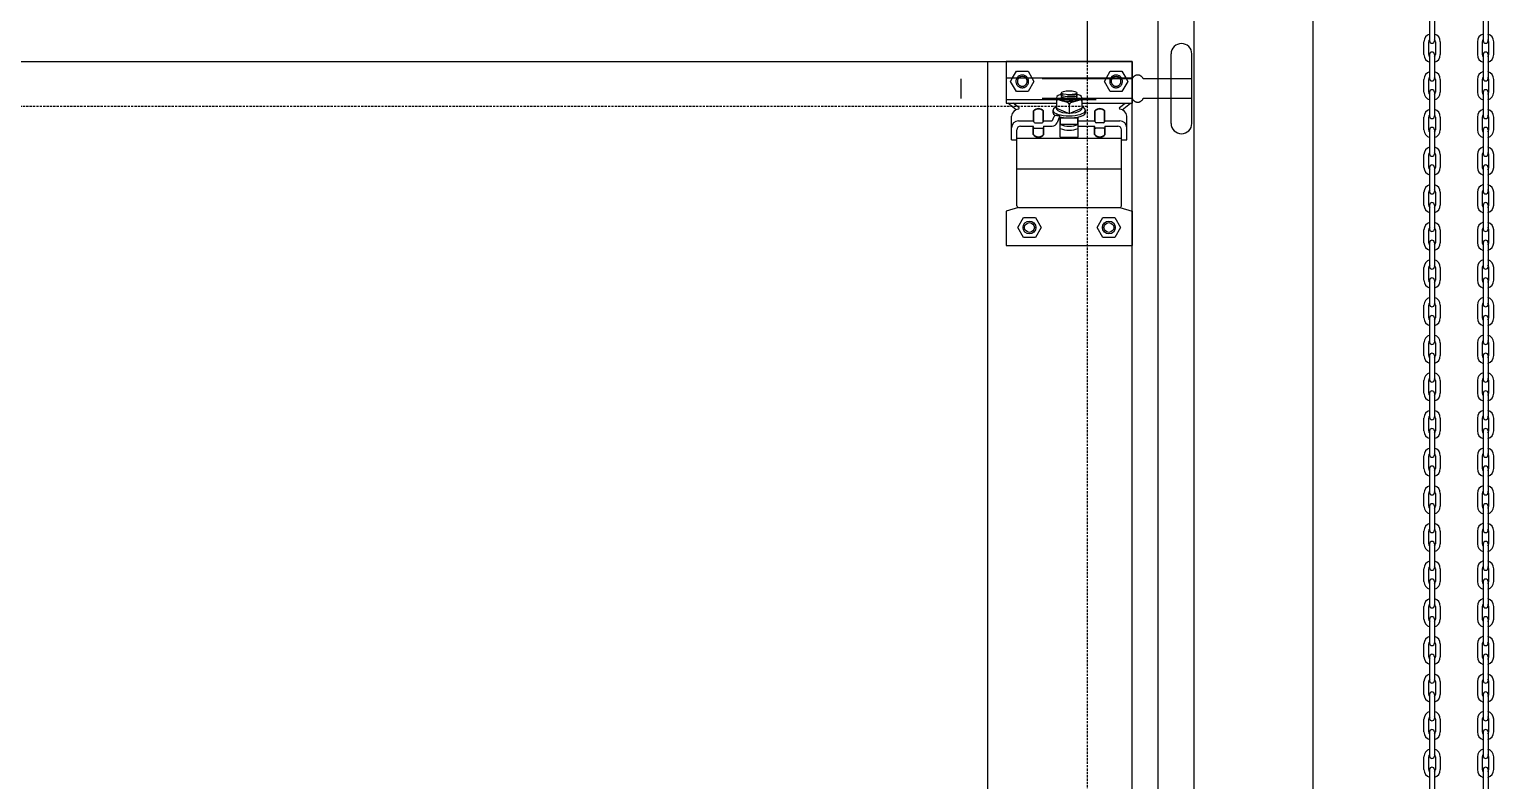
# Model space of a CAD drawing. Header units: millimetres. Extents: x 909 to 159266, y 137 to 21462.
# Drawn here: x 118598 to 119410, y 14400 to 14816 of the extents above; entities that cross this region are included whole.
import ezdxf

# ---------------------------------------------------------------- set-up
doc = ezdxf.new("R2010")
doc.units = ezdxf.units.MM
doc.header["$LTSCALE"] = 50
doc.header["$MEASUREMENT"] = 0
doc.linetypes.add('HIDDEN', pattern=[2, 1, -1])
doc.linetypes.add('HIDDEN2', pattern=[0.1875, 0.125, -0.0625])
doc.layers.add('OHD Frame', color=2, linetype='Continuous')
doc.layers.add('OHD Track', color=4, linetype='Continuous')

# ---------------------------------------------------------------- blocks, each defined once
blk = doc.blocks.new('2인치 TOP HINGE')
at = {"color": 8}
for p, q in [((63304.96, 108371.21, 0), (63304.96, 108409.71, 0)), ((63316.46, 108371.24, 0), (63316.46, 108409.68, 0)), ((63213.46, 108405.47, 0), (63213.46, 108382.46, 0)), ((63283.46, 108405.47, 0), (63213.46, 108405.47, 0)), ((63283.46, 108405.47, 0), (63283.46, 108382.46, 0)), ((63213.46, 108396.45, 0), (63283.46, 108396.45, 0)), ((63241.46, 108385.58, 0), (63241.46, 108379.66, 0)), ((63243.59, 108387.14, 0), (63244.3, 108387.14, 0)), ((63243.99, 108387.74, 0), (63244.11, 108387.86, 0)), ((63244.31, 108387.29, 0), (63243.99, 108387.61, 0)), ((63243.99, 108386.84, 0), (63244.31, 108387.16, 0)), ((63244.31, 108386.38, 0), (63243.99, 108386.71, 0)), ((63243.99, 108385.93, 0), (63244.31, 108386.25, 0)), ((63244.31, 108385.47, 0), (63243.99, 108385.8, 0)), ((63243.99, 108385.02, 0), (63244.31, 108385.35, 0)), ((63244.31, 108384.57, 0), (63243.99, 108384.89, 0)), ((63252.94, 108387.29, 0), (63252.61, 108387.61, 0)), ((63252.61, 108386.84, 0), (63252.94, 108387.16, 0)), ((63252.94, 108386.38, 0), (63252.61, 108386.71, 0)), ((63252.61, 108385.93, 0), (63252.94, 108386.25, 0)), ((63252.94, 108385.47, 0), (63252.61, 108385.8, 0)), ((63252.61, 108385.02, 0), (63252.94, 108385.35, 0)), ((63252.94, 108384.57, 0), (63252.61, 108384.89, 0)), ((63252.92, 108387.14, 0), (63253.33, 108387.14, 0)), ((63255.46, 108385.58, 0), (63255.46, 108379.66, 0)), ((63213.46, 108382.46, 0), (63241.46, 108382.46, 0)), ((63219.11, 108378.75, 0), (63214.46, 108382.46, 0)), ((63220.49, 108380.04, 0), (63217.46, 108382.46, 0)), ((63228.71, 108372.63, 0), (63228.71, 108378.2, 0)), ((63228.96, 108371.97, 0), (63228.96, 108378.1, 0)), ((63233.96, 108371.97, 0), (63233.96, 108378.1, 0)), ((63234.21, 108372.63, 0), (63234.21, 108378.2, 0)), ((63239.46, 108378.38, 0), (63239.46, 108377.2, 0)), ((63241.46, 108379.66, 0), (63248.46, 108376.67, 0)), ((63247.6, 108382.69, 0), (63242.37, 108384.3, 0)), ((63244.12, 108384.24, 0), (63244.31, 108384.44, 0)), ((63248.46, 108381.6, 0), (63248.46, 108376.67, 0)), ((63248.46, 108376.67, 0), (63255.46, 108379.66, 0)), ((63249.32, 108382.69, 0), (63254.55, 108384.3, 0)), ((63252.59, 108384.09, 0), (63252.94, 108384.44, 0)), ((63255.46, 108382.46, 0), (63283.46, 108382.46, 0)), ((63257.46, 108378.38, 0), (63257.46, 108377.2, 0)), ((63262.71, 108372.63, 0), (63262.71, 108378.2, 0)), ((63262.96, 108371.97, 0), (63262.96, 108378.1, 0)), ((63267.96, 108371.97, 0), (63267.96, 108378.1, 0)), ((63268.21, 108372.63, 0), (63268.21, 108378.2, 0)), ((63276.43, 108380.04, 0), (63279.46, 108382.46, 0)), ((63277.81, 108378.75, 0), (63282.46, 108382.46, 0)), ((63216.46, 108362.02, 0), (63216.46, 108375.27, 0)), ((63220.46, 108372.63, 0), (63228.71, 108372.63, 0)), ((63221.46, 108369.63, 0), (63228.46, 108369.63, 0)), ((63228.46, 108365.02, 0), (63228.46, 108369.63, 0)), ((63228.71, 108365.1, 0), (63228.71, 108368.97, 0)), ((63229.46, 108371.47, 0), (63233.46, 108371.47, 0)), ((63234.21, 108372.63, 0), (63239.01, 108372.63, 0)), ((63234.21, 108365.1, 0), (63234.21, 108368.97, 0)), ((63234.46, 108372.63, 0), (63239.01, 108372.63, 0)), ((63234.46, 108369.63, 0), (63239.01, 108369.63, 0)), ((63234.46, 108369.63, 0), (63239.01, 108369.63, 0)), ((63234.46, 108365.02, 0), (63234.46, 108369.63, 0)), ((63234.46, 108369.08, 0), (63234.46, 108369.13, 0)), ((63239.73, 108374.4, 0), (63239.01, 108372.63, 0)), ((63241.58, 108375.65, 0), (63242.72, 108375.65, 0)), ((63243.19, 108374.97, 0), (63241.8, 108371.51, 0)), ((63243.46, 108363.52, 0), (63243.46, 108374.72, 0)), ((63243.71, 108370.73, 0), (63243.71, 108374.19, 0)), ((63243.71, 108374.19, 0), (63253.21, 108374.19, 0)), ((63243.71, 108370.73, 0), (63253.21, 108370.73, 0)), ((63253.21, 108370.73, 0), (63253.21, 108374.19, 0)), ((63253.46, 108363.52, 0), (63253.46, 108374.72, 0)), ((63253.46, 108372.63, 0), (63262.71, 108372.63, 0)), ((63253.46, 108369.63, 0), (63262.46, 108369.63, 0)), ((63262.46, 108365.02, 0), (63262.46, 108369.63, 0)), ((63262.46, 108369.08, 0), (63262.46, 108369.13, 0)), ((63262.71, 108365.1, 0), (63262.71, 108368.97, 0)), ((63267.46, 108371.47, 0), (63263.46, 108371.47, 0)), ((63268.21, 108372.63, 0), (63276.46, 108372.63, 0)), ((63268.21, 108365.1, 0), (63268.21, 108368.97, 0)), ((63268.46, 108369.63, 0), (63275.46, 108369.63, 0)), ((63268.46, 108365.02, 0), (63268.46, 108369.63, 0)), ((63280.46, 108362.02, 0), (63280.46, 108375.27, 0)), ((63216.46, 108362.02, 0), (63219.46, 108362.02, 0)), ((63219.46, 108325.47, 0), (63219.46, 108367.63, 0)), ((63219.46, 108362.97, 0), (63277.46, 108362.97, 0)), ((63229.21, 108368.47, 0), (63233.71, 108368.47, 0)), ((63243.46, 108363.52, 0), (63253.46, 108363.52, 0)), ((63267.71, 108368.47, 0), (63263.21, 108368.47, 0)), ((63277.46, 108325.47, 0), (63277.46, 108367.63, 0)), ((63277.46, 108362.02, 0), (63280.46, 108362.02, 0)), ((63219.46, 108345.97, 0), (63277.46, 108345.97, 0)), ((63220.46, 108324.47, 0), (63213.46, 108322.47, 0)), ((63213.46, 108322.47, 0), (63213.46, 108303.47, 0)), ((63220.46, 108324.47, 0), (63276.46, 108324.47, 0)), ((63276.46, 108324.47, 0), (63283.46, 108322.47, 0)), ((63283.46, 108322.47, 0), (63283.46, 108303.47, 0)), ((63213.46, 108303.47, 0), (63283.46, 108303.47, 0))]:
    blk.add_line(p, q, dxfattribs=at)
at = {"color": 8, "linetype": 'HIDDEN'}
for p, q in [((63283.46, 108395.96, 0), (63188.46, 108395.96, 0)), ((63188.46, 108395.96, 0), (63188.46, 108384.96, 0)), ((63316.46, 108395.96, 0), (63289.46, 108395.96, 0)), ((63283.46, 108384.96, 0), (63188.46, 108384.96, 0)), ((63316.46, 108384.96, 0), (63289.46, 108384.96, 0)), ((63213.46, 108384.47, 0), (63283.46, 108384.47, 0))]:
    blk.add_line(p, q, dxfattribs=at)
at = {"color": 8, "linetype": 'HIDDEN', "elevation": 0}
for points in [[(63227.82, 108396.45), (63228.96, 108394.47), (63225.71, 108388.85), (63219.21, 108388.85), (63215.97, 108394.47), (63217.11, 108396.45)], [(63279.82, 108396.45), (63280.96, 108394.47), (63277.71, 108388.85), (63271.21, 108388.85), (63267.97, 108394.47), (63269.11, 108396.45)]]:
    blk.add_lwpolyline(points, dxfattribs=at)
at = {"color": 8, "elevation": 0}
for points in [[(63217.11, 108396.45), (63219.21, 108400.1), (63225.71, 108400.1), (63227.82, 108396.45)], [(63269.11, 108396.45), (63271.21, 108400.1), (63277.71, 108400.1), (63279.82, 108396.45)]]:
    blk.add_lwpolyline(points, dxfattribs=at)
for points in [[(63229.71, 108319.1), (63232.96, 108313.47), (63229.71, 108307.85), (63223.21, 108307.85), (63219.97, 108313.47), (63223.21, 108319.1)], [(63273.71, 108319.1), (63276.96, 108313.47), (63273.71, 108307.85), (63267.21, 108307.85), (63263.97, 108313.47), (63267.21, 108319.1)]]:
    blk.add_lwpolyline(points, close=True, dxfattribs=at)
at = {"color": 8}
for centre, radius in [((63226.46, 108313.47, 0), 3.53), ((63226.46, 108313.47, 0), 2.7), ((63270.46, 108313.47, 0), 3.53), ((63270.46, 108313.47, 0), 2.7)]:
    blk.add_circle(centre, radius, dxfattribs=at)
for centre, radius, start, end in [((63310.71, 108409.71, 0), 5.75, 0, 180), ((63222.46, 108394.47, 0), 3.53, 33.98062, 146.01938), ((63222.46, 108394.47, 0), 2.7, 47.05115, 132.94885), ((63274.46, 108394.47, 0), 3.53, 33.98062, 146.01938), ((63274.46, 108394.47, 0), 2.7, 47.05115, 132.94885), ((63244.05, 108387.68, 0), 0.0908, 135, 225), ((63249.55, 108409.14, 0), 22.18, 255.41441, 258.0189), ((63244.05, 108386.77, 0), 0.0908, 135, 225), ((63249.55, 108408.23, 0), 22.18, 255.41441, 278.86078), ((63244.05, 108385.86, 0), 0.0908, 135, 225), ((63249.55, 108407.32, 0), 22.18, 255.41441, 278.86078), ((63244.05, 108384.96, 0), 0.0908, 135, 225), ((63249.55, 108406.42, 0), 22.18, 255.41441, 278.86078), ((63244.25, 108387.23, 0), 0.0908, 315, 45), ((63244.25, 108386.32, 0), 0.0908, 315, 45), ((63244.25, 108385.41, 0), 0.0908, 315, 45), ((63249.55, 108409.14, 0), 22.18, 265.00571, 278.86078), ((63252.67, 108387.68, 0), 0.0908, 171.36645, 225), ((63252.67, 108386.77, 0), 0.0908, 135, 225), ((63252.67, 108385.86, 0), 0.0908, 135, 225), ((63252.67, 108384.96, 0), 0.0908, 135, 225), ((63252.87, 108387.23, 0), 0.0908, 315, 45), ((63252.87, 108386.32, 0), 0.0908, 315, 45), ((63252.87, 108385.41, 0), 0.0908, 315, 45), ((63221.33, 108374.31, 0), 4.96, 102.12174, 168.85878), ((63220.18, 108379.65, 0), 0.5, 282.12174, 51.46692), ((63231.46, 108375.64, 0), 3.76, 42.9905, 137.0095), ((63231.46, 108375.64, 0), 3.51, 44.57453, 135.42547), ((63242.27, 108383.49, 0), 0.811, 82.94915, 174.58609), ((63244.25, 108384.5, 0), 0.0908, 315, 45), ((63247.13, 108381.43, 0), 1.34, 7.00558, 69.46818), ((63249.79, 108381.43, 0), 1.34, 110.53182, 172.99442), ((63252.87, 108384.5, 0), 0.0908, 315, 45), ((63254.65, 108383.49, 0), 0.811, 5.41391, 97.05085), ((63265.46, 108375.64, 0), 3.76, 42.9905, 137.0095), ((63265.46, 108375.64, 0), 3.51, 44.57453, 135.42547), ((63276.74, 108379.65, 0), 0.5, 128.53308, 257.87826), ((63275.6, 108374.31, 0), 4.96, 11.14122, 77.87826), ((63220.46, 108368.63, 0), 4, 90, 180), ((63221.46, 108367.63, 0), 2, 90, 180), ((63227.62, 108368.93, 0), 1.09, 2.0148, 39.6589), ((63227.87, 108371.93, 0), 1.09, 2.0148, 39.6589), ((63229.21, 108368.97, 0), 0.5, 180, 270), ((63229.46, 108371.97, 0), 0.5, 180, 270), ((63233.46, 108371.97, 0), 0.5, 270, 0), ((63233.71, 108368.97, 0), 0.5, 270, 0), ((63235.05, 108371.93, 0), 1.09, 140.3411, 177.9852), ((63235.3, 108368.93, 0), 1.09, 140.3411, 177.9852), ((63239.01, 108372.63, 0), 3, 270, 338.12502), ((63241.58, 108373.65, 0), 2, 90, 158.12502), ((63242.72, 108375.15, 0), 0.5, 338.12502, 90), ((63248.46, 108383.76, 0), 14.09, 249.21994, 290.78006), ((63261.62, 108368.93, 0), 1.09, 2.0148, 39.6589), ((63261.87, 108371.93, 0), 1.09, 2.0148, 39.6589), ((63263.21, 108368.97, 0), 0.5, 180, 270), ((63263.46, 108371.97, 0), 0.5, 180, 270), ((63267.46, 108371.97, 0), 0.5, 270, 360), ((63267.71, 108368.97, 0), 0.5, 270, 0), ((63269.05, 108371.93, 0), 1.09, 140.3411, 177.9852), ((63269.3, 108368.93, 0), 1.09, 140.3411, 177.9852), ((63275.46, 108367.63, 0), 2, 0, 90), ((63276.46, 108368.63, 0), 4, 0, 90), ((63310.71, 108371.21, 0), 5.75, 180, 0), ((63231.46, 108367.28, 0), 3.76, 217.06391, 322.93609), ((63231.46, 108367.28, 0), 3.51, 218.41121, 321.58879), ((63248.46, 108381.48, 0), 14.09, 249.21994, 290.78006), ((63265.46, 108367.28, 0), 3.76, 217.06391, 322.93609), ((63265.46, 108367.28, 0), 3.51, 218.41121, 321.58879), ((63220.46, 108325.47, 0), 1, 180, 270), ((63276.46, 108325.47, 0), 1, 270, 0)]:
    blk.add_arc(centre, radius, start, end, dxfattribs=at)
at = {"color": 8, "linetype": 'HIDDEN'}
for centre, radius, start, end in [((63222.46, 108394.47, 0), 3.53, 146.01938, 33.98062), ((63222.46, 108394.47, 0), 2.7, 132.94885, 47.05115), ((63274.46, 108394.47, 0), 3.53, 146.01938, 33.98062), ((63274.46, 108394.47, 0), 2.7, 132.94885, 47.05115), ((63286.46, 108394.72, 0), 3.25, 22.49622, 157.50378), ((63286.46, 108386.2, 0), 3.25, 202.49622, 337.50378)]:
    blk.add_arc(centre, radius, start, end, dxfattribs=at)
at = {"color": 8}
for centre, major_axis, ratio, start_param, end_param in [((63248.46, 108385.58, 0), (-7, 0), 0.311178, 5.481577, 10.226387), ((63248.46, 108378.38, 0), (-9, 0), 0.331338, 5.603511, 10.104452), ((63248.46, 108377.2, 0), (-9, 0), 0.331338, 0, 0.583751), ((63248.46, 108377.2, 0), (-9, 0), 0.331338, 0.935022, 3.141593), ((63248.46, 108384.53, 0), (-4.5, 0), 0.246975, 0.264484, 3.078253)]:
    blk.add_ellipse(centre, major_axis=major_axis, ratio=ratio, start_param=start_param, end_param=end_param, dxfattribs=at)
blk.add_ellipse((63248.46, 108388.14, 0), major_axis=(-4.5, 0), ratio=0.246975, dxfattribs=at)
at = {"color": 8, "extrusion": (0, 0, -1)}
blk.add_ellipse((63248.46, 108379.66, 0), major_axis=(7, 0), ratio=0.426006, start_param=6.283185, end_param=9.424778, dxfattribs=at)

msp = doc.modelspace()

# ---------------------------------------------------------------- linework, layer by layer
at = {"color": 7, "linetype": 'Continuous'}
for p, q in [((119374.13, 14823.35), (119374.13, 14810.01)), ((119376.8, 14823.35), (119376.8, 14810.01)), ((119403.88, 14823.35), (119403.88, 14810.01)), ((119406.55, 14823.35), (119406.55, 14810.01)), ((119371, 14802.48), (119371, 14809.54)), ((119373.67, 14802.48), (119373.67, 14809.54)), ((119377.4, 14809.54), (119377.4, 14802.48)), ((119380.07, 14809.54), (119380.07, 14802.48)), ((119400.61, 14809.54), (119400.61, 14802.48)), ((119403.28, 14809.54), (119403.28, 14802.48)), ((119407.01, 14802.48), (119407.01, 14809.54)), ((119409.68, 14802.48), (119409.68, 14809.54)), ((119374.13, 14802.48), (119374.13, 14789.14)), ((119376.8, 14802.48), (119376.8, 14789.14)), ((119403.88, 14802.48), (119403.88, 14789.14)), ((119406.55, 14802.48), (119406.55, 14789.14)), ((119371, 14781.61), (119371, 14788.68)), ((119373.67, 14781.61), (119373.67, 14788.68)), ((119377.4, 14788.68), (119377.4, 14781.61)), ((119380.07, 14788.68), (119380.07, 14781.61)), ((119400.61, 14788.68), (119400.61, 14781.61)), ((119403.28, 14788.68), (119403.28, 14781.61)), ((119407.01, 14781.61), (119407.01, 14788.68)), ((119409.68, 14781.61), (119409.68, 14788.68)), ((119374.13, 14781.61), (119374.13, 14768.28)), ((119376.8, 14781.61), (119376.8, 14768.28)), ((119403.88, 14781.61), (119403.88, 14768.28)), ((119406.55, 14781.61), (119406.55, 14768.28)), ((119371, 14760.74), (119371, 14767.81)), ((119373.67, 14760.74), (119373.67, 14767.81)), ((119377.4, 14767.81), (119377.4, 14760.74)), ((119380.07, 14767.81), (119380.07, 14760.74)), ((119400.61, 14767.81), (119400.61, 14760.74)), ((119403.28, 14767.81), (119403.28, 14760.74)), ((119407.01, 14760.74), (119407.01, 14767.81)), ((119409.68, 14760.74), (119409.68, 14767.81)), ((119374.13, 14760.74), (119374.13, 14747.41)), ((119376.8, 14760.74), (119376.8, 14747.41)), ((119403.88, 14760.74), (119403.88, 14747.41)), ((119406.55, 14760.74), (119406.55, 14747.41)), ((119371, 14739.88), (119371, 14746.94)), ((119373.67, 14739.88), (119373.67, 14746.94)), ((119377.4, 14746.94), (119377.4, 14739.88)), ((119380.07, 14746.94), (119380.07, 14739.88)), ((119400.61, 14746.94), (119400.61, 14739.88)), ((119403.28, 14746.94), (119403.28, 14739.88)), ((119407.01, 14739.88), (119407.01, 14746.94)), ((119409.68, 14739.88), (119409.68, 14746.94)), ((119374.13, 14739.88), (119374.13, 14726.54)), ((119376.8, 14739.88), (119376.8, 14726.54)), ((119403.88, 14739.88), (119403.88, 14726.54)), ((119406.55, 14739.88), (119406.55, 14726.54)), ((119371, 14719.01), (119371, 14726.08)), ((119373.67, 14719.01), (119373.67, 14726.08)), ((119377.4, 14726.08), (119377.4, 14719.01)), ((119380.07, 14726.08), (119380.07, 14719.01)), ((119400.61, 14726.08), (119400.61, 14719.01)), ((119403.28, 14726.08), (119403.28, 14719.01)), ((119407.01, 14719.01), (119407.01, 14726.08)), ((119409.68, 14719.01), (119409.68, 14726.08)), ((119374.13, 14719.01), (119374.13, 14705.68)), ((119376.8, 14719.01), (119376.8, 14705.68)), ((119403.88, 14719.01), (119403.88, 14705.68)), ((119406.55, 14719.01), (119406.55, 14705.68)), ((119371, 14698.14), (119371, 14705.21)), ((119373.67, 14698.14), (119373.67, 14705.21)), ((119377.4, 14705.21), (119377.4, 14698.14)), ((119380.07, 14705.21), (119380.07, 14698.14)), ((119400.61, 14705.21), (119400.61, 14698.14)), ((119403.28, 14705.21), (119403.28, 14698.14)), ((119407.01, 14698.14), (119407.01, 14705.21)), ((119409.68, 14698.14), (119409.68, 14705.21)), ((119374.13, 14698.14), (119374.13, 14684.81)), ((119376.8, 14698.14), (119376.8, 14684.81)), ((119403.88, 14698.14), (119403.88, 14684.81)), ((119406.55, 14698.14), (119406.55, 14684.81)), ((119371, 14677.28), (119371, 14684.34)), ((119373.67, 14677.28), (119373.67, 14684.34)), ((119374.13, 14677.28), (119374.13, 14663.94)), ((119376.8, 14677.28), (119376.8, 14663.94)), ((119377.4, 14684.34), (119377.4, 14677.28)), ((119380.07, 14684.34), (119380.07, 14677.28)), ((119400.61, 14684.34), (119400.61, 14677.28)), ((119403.28, 14684.34), (119403.28, 14677.28)), ((119403.88, 14677.28), (119403.88, 14663.94)), ((119406.55, 14677.28), (119406.55, 14663.94)), ((119407.01, 14677.28), (119407.01, 14684.34)), ((119409.68, 14677.28), (119409.68, 14684.34)), ((119371, 14656.41), (119371, 14663.48)), ((119373.67, 14656.41), (119373.67, 14663.48)), ((119377.4, 14663.48), (119377.4, 14656.41)), ((119380.07, 14663.48), (119380.07, 14656.41)), ((119400.61, 14663.48), (119400.61, 14656.41)), ((119403.28, 14663.48), (119403.28, 14656.41)), ((119407.01, 14656.41), (119407.01, 14663.48)), ((119409.68, 14656.41), (119409.68, 14663.48)), ((119374.13, 14656.41), (119374.13, 14643.08)), ((119376.8, 14656.41), (119376.8, 14643.08)), ((119403.88, 14656.41), (119403.88, 14643.08)), ((119406.55, 14656.41), (119406.55, 14643.08)), ((119371, 14635.54), (119371, 14642.61)), ((119373.67, 14635.54), (119373.67, 14642.61)), ((119377.4, 14642.61), (119377.4, 14635.54)), ((119380.07, 14642.61), (119380.07, 14635.54)), ((119400.61, 14642.61), (119400.61, 14635.54)), ((119403.28, 14642.61), (119403.28, 14635.54)), ((119407.01, 14635.54), (119407.01, 14642.61)), ((119409.68, 14635.54), (119409.68, 14642.61)), ((119374.13, 14635.54), (119374.13, 14622.21)), ((119376.8, 14635.54), (119376.8, 14622.21)), ((119403.88, 14635.54), (119403.88, 14622.21)), ((119406.55, 14635.54), (119406.55, 14622.21)), ((119371, 14614.68), (119371, 14621.74)), ((119373.67, 14614.68), (119373.67, 14621.74)), ((119377.4, 14621.74), (119377.4, 14614.68)), ((119380.07, 14621.74), (119380.07, 14614.68)), ((119400.61, 14621.74), (119400.61, 14614.68)), ((119403.28, 14621.74), (119403.28, 14614.68)), ((119407.01, 14614.68), (119407.01, 14621.74)), ((119409.68, 14614.68), (119409.68, 14621.74)), ((119374.13, 14614.68), (119374.13, 14601.34)), ((119376.8, 14614.68), (119376.8, 14601.34)), ((119403.88, 14614.68), (119403.88, 14601.34)), ((119406.55, 14614.68), (119406.55, 14601.34)), ((119371, 14593.81), (119371, 14600.88)), ((119373.67, 14593.81), (119373.67, 14600.88)), ((119377.4, 14600.88), (119377.4, 14593.81)), ((119380.07, 14600.88), (119380.07, 14593.81)), ((119400.61, 14600.88), (119400.61, 14593.81)), ((119403.28, 14600.88), (119403.28, 14593.81)), ((119407.01, 14593.81), (119407.01, 14600.88)), ((119409.68, 14593.81), (119409.68, 14600.88)), ((119374.13, 14593.81), (119374.13, 14580.48)), ((119376.8, 14593.81), (119376.8, 14580.48)), ((119403.88, 14593.81), (119403.88, 14580.48)), ((119406.55, 14593.81), (119406.55, 14580.48)), ((119371, 14572.94), (119371, 14580.01)), ((119373.67, 14572.94), (119373.67, 14580.01)), ((119377.4, 14580.01), (119377.4, 14572.94)), ((119380.07, 14580.01), (119380.07, 14572.94)), ((119400.61, 14580.01), (119400.61, 14572.94)), ((119403.28, 14580.01), (119403.28, 14572.94)), ((119407.01, 14572.94), (119407.01, 14580.01)), ((119409.68, 14572.94), (119409.68, 14580.01)), ((119374.13, 14572.94), (119374.13, 14559.61)), ((119376.8, 14572.94), (119376.8, 14559.61)), ((119403.88, 14572.94), (119403.88, 14559.61)), ((119406.55, 14572.94), (119406.55, 14559.61)), ((119371, 14552.08), (119371, 14559.14)), ((119373.67, 14552.08), (119373.67, 14559.14)), ((119377.4, 14559.14), (119377.4, 14552.08)), ((119380.07, 14559.14), (119380.07, 14552.08)), ((119400.61, 14559.14), (119400.61, 14552.08)), ((119403.28, 14559.14), (119403.28, 14552.08)), ((119407.01, 14552.08), (119407.01, 14559.14)), ((119409.68, 14552.08), (119409.68, 14559.14)), ((119374.13, 14552.08), (119374.13, 14538.74)), ((119376.8, 14552.08), (119376.8, 14538.74)), ((119403.88, 14552.08), (119403.88, 14538.74)), ((119406.55, 14552.08), (119406.55, 14538.74)), ((119371, 14531.21), (119371, 14538.28)), ((119373.67, 14531.21), (119373.67, 14538.28)), ((119374.13, 14531.21), (119374.13, 14517.88)), ((119376.8, 14531.21), (119376.8, 14517.88)), ((119377.4, 14538.28), (119377.4, 14531.21)), ((119380.07, 14538.28), (119380.07, 14531.21)), ((119400.61, 14538.28), (119400.61, 14531.21)), ((119403.28, 14538.28), (119403.28, 14531.21)), ((119403.88, 14531.21), (119403.88, 14517.88)), ((119406.55, 14531.21), (119406.55, 14517.88)), ((119407.01, 14531.21), (119407.01, 14538.28)), ((119409.68, 14531.21), (119409.68, 14538.28)), ((119371, 14510.34), (119371, 14517.41)), ((119373.67, 14510.34), (119373.67, 14517.41)), ((119377.4, 14517.41), (119377.4, 14510.34)), ((119380.07, 14517.41), (119380.07, 14510.34)), ((119400.61, 14517.41), (119400.61, 14510.34)), ((119403.28, 14517.41), (119403.28, 14510.34)), ((119407.01, 14510.34), (119407.01, 14517.41)), ((119409.68, 14510.34), (119409.68, 14517.41)), ((119374.13, 14510.34), (119374.13, 14497.01)), ((119376.8, 14510.34), (119376.8, 14497.01)), ((119403.88, 14510.34), (119403.88, 14497.01)), ((119406.55, 14510.34), (119406.55, 14497.01)), ((119371, 14489.48), (119371, 14496.54)), ((119373.67, 14489.48), (119373.67, 14496.54)), ((119377.4, 14496.54), (119377.4, 14489.48)), ((119380.07, 14496.54), (119380.07, 14489.48)), ((119400.61, 14496.54), (119400.61, 14489.48)), ((119403.28, 14496.54), (119403.28, 14489.48)), ((119407.01, 14489.48), (119407.01, 14496.54)), ((119409.68, 14489.48), (119409.68, 14496.54)), ((119374.13, 14489.48), (119374.13, 14476.14)), ((119376.8, 14489.48), (119376.8, 14476.14)), ((119403.88, 14489.48), (119403.88, 14476.14)), ((119406.55, 14489.48), (119406.55, 14476.14)), ((119371, 14468.61), (119371, 14475.68)), ((119373.67, 14468.61), (119373.67, 14475.68)), ((119377.4, 14475.68), (119377.4, 14468.61)), ((119380.07, 14475.68), (119380.07, 14468.61)), ((119400.61, 14475.68), (119400.61, 14468.61)), ((119403.28, 14475.68), (119403.28, 14468.61)), ((119407.01, 14468.61), (119407.01, 14475.68)), ((119409.68, 14468.61), (119409.68, 14475.68)), ((119374.13, 14468.61), (119374.13, 14455.28)), ((119376.8, 14468.61), (119376.8, 14455.28)), ((119403.88, 14468.61), (119403.88, 14455.28)), ((119406.55, 14468.61), (119406.55, 14455.28)), ((119371, 14447.74), (119371, 14454.81)), ((119373.67, 14447.74), (119373.67, 14454.81)), ((119377.4, 14454.81), (119377.4, 14447.74)), ((119380.07, 14454.81), (119380.07, 14447.74)), ((119400.61, 14454.81), (119400.61, 14447.74)), ((119403.28, 14454.81), (119403.28, 14447.74)), ((119407.01, 14447.74), (119407.01, 14454.81)), ((119409.68, 14447.74), (119409.68, 14454.81)), ((119374.13, 14447.74), (119374.13, 14434.41)), ((119376.8, 14447.74), (119376.8, 14434.41)), ((119403.88, 14447.74), (119403.88, 14434.41)), ((119406.55, 14447.74), (119406.55, 14434.41)), ((119371, 14426.88), (119371, 14433.94)), ((119373.67, 14426.88), (119373.67, 14433.94)), ((119377.4, 14433.94), (119377.4, 14426.88)), ((119380.07, 14433.94), (119380.07, 14426.88)), ((119400.61, 14433.94), (119400.61, 14426.88)), ((119403.28, 14433.94), (119403.28, 14426.88)), ((119407.01, 14426.88), (119407.01, 14433.94)), ((119409.68, 14426.88), (119409.68, 14433.94)), ((119374.13, 14426.88), (119374.13, 14413.54)), ((119376.8, 14426.88), (119376.8, 14413.54)), ((119403.88, 14426.88), (119403.88, 14413.54)), ((119406.55, 14426.88), (119406.55, 14413.54)), ((119371, 14406.01), (119371, 14413.08)), ((119373.67, 14406.01), (119373.67, 14413.08)), ((119377.4, 14413.08), (119377.4, 14406.01)), ((119380.07, 14413.08), (119380.07, 14406.01)), ((119400.61, 14413.08), (119400.61, 14406.01)), ((119403.28, 14413.08), (119403.28, 14406.01)), ((119407.01, 14406.01), (119407.01, 14413.08)), ((119409.68, 14406.01), (119409.68, 14413.08)), ((119374.13, 14406.01), (119374.13, 14392.68)), ((119376.8, 14406.01), (119376.8, 14392.68)), ((119403.88, 14406.01), (119403.88, 14392.68)), ((119406.55, 14406.01), (119406.55, 14392.68))]:
    msp.add_line(p, q, dxfattribs=at)
for p in [(114859.35, 14798.56), (119209.35, 10273.56)]:
    msp.add_line(p, (119209.35, 14798.56))
at = {"linetype": 'Continuous'}
msp.add_line((119129.35, 10326.51), (119129.35, 14798.56), dxfattribs=at)
at = {"color": 7, "linetype": 'Continuous'}
for centre, radius, start, end in [((119375.47, 14809.54), 4.47, 106.47683, 180), ((119375.47, 14809.54), 1.8, 134.94221, 180), ((119375.47, 14810.01), 1.33, 180, 0), ((119375.6, 14809.54), 4.47, 0, 73.52317), ((119375.6, 14809.54), 1.8, 0, 45.05779), ((119405.08, 14809.54), 4.47, 106.47683, 180), ((119405.08, 14809.54), 1.8, 134.94221, 180), ((119405.21, 14810.01), 1.33, 180, 0), ((119405.21, 14809.54), 4.47, 0, 73.52317), ((119405.21, 14809.54), 1.8, 0, 45.05779), ((119375.47, 14802.46), 4.47, 180, 253.52317), ((119375.47, 14802.48), 1.8, 180, 225.05779), ((119375.47, 14802.46), 1.8, 180, 225.05779), ((119375.47, 14802.48), 1.33, 0, 180), ((119375.6, 14802.48), 1.8, 314.94221, 0), ((119375.6, 14802.46), 4.47, 286.47683, 0), ((119405.08, 14802.46), 4.47, 180, 253.52317), ((119405.08, 14802.48), 1.8, 180, 225.05779), ((119405.08, 14802.46), 1.8, 180, 225.05779), ((119405.21, 14802.48), 1.33, 0, 180), ((119405.21, 14802.46), 4.47, 286.47683, 0), ((119405.21, 14802.48), 1.8, 314.94221, 0), ((119375.47, 14788.68), 4.47, 106.47683, 180), ((119375.6, 14788.68), 4.47, 0, 73.52317), ((119405.08, 14788.68), 4.47, 106.47683, 180), ((119405.21, 14788.68), 4.47, 0, 73.52317), ((119375.47, 14788.68), 1.8, 134.94221, 180), ((119375.47, 14789.14), 1.33, 180, 0), ((119375.47, 14781.61), 1.33, 0, 180), ((119375.6, 14788.68), 1.8, 0, 45.05779), ((119405.08, 14788.68), 1.8, 134.94221, 180), ((119405.21, 14789.14), 1.33, 180, 0), ((119405.21, 14781.61), 1.33, 0, 180), ((119405.21, 14788.68), 1.8, 0, 45.05779), ((119375.47, 14781.61), 4.47, 180, 253.52317), ((119375.47, 14781.61), 1.8, 180, 225.05779), ((119375.6, 14781.61), 4.47, 286.47683, 0), ((119375.6, 14781.61), 1.8, 314.94221, 0), ((119405.08, 14781.61), 4.47, 180, 253.52317), ((119405.08, 14781.61), 1.8, 180, 225.05779), ((119405.21, 14781.61), 4.47, 286.47683, 0), ((119405.21, 14781.61), 1.8, 314.94221, 0), ((119375.47, 14767.81), 4.47, 106.47683, 180), ((119375.47, 14767.81), 1.8, 134.94221, 180), ((119375.47, 14768.28), 1.33, 180, 0), ((119375.6, 14767.81), 4.47, 0, 73.52317), ((119375.6, 14767.81), 1.8, 0, 45.05779), ((119405.08, 14767.81), 4.47, 106.47683, 180), ((119405.08, 14767.81), 1.8, 134.94221, 180), ((119405.21, 14768.28), 1.33, 180, 0), ((119405.21, 14767.81), 4.47, 0, 73.52317), ((119405.21, 14767.81), 1.8, 0, 45.05779), ((119375.47, 14760.74), 4.47, 180, 253.52317), ((119375.47, 14760.74), 1.8, 180, 225.05779), ((119375.47, 14760.74), 1.33, 0, 180), ((119375.6, 14760.74), 4.47, 286.47683, 0), ((119375.6, 14760.74), 1.8, 314.94221, 0), ((119405.08, 14760.74), 4.47, 180, 253.52317), ((119405.08, 14760.74), 1.8, 180, 225.05779), ((119405.21, 14760.74), 1.33, 0, 180), ((119405.21, 14760.74), 4.47, 286.47683, 0), ((119405.21, 14760.74), 1.8, 314.94221, 0), ((119375.47, 14746.94), 4.47, 106.47683, 180), ((119375.6, 14746.94), 4.47, 0, 73.52317), ((119405.08, 14746.94), 4.47, 106.47683, 180), ((119405.21, 14746.94), 4.47, 0, 73.52317), ((119375.47, 14746.94), 1.8, 134.94221, 180), ((119375.47, 14747.41), 1.33, 180, 0), ((119375.6, 14746.94), 1.8, 0, 45.05779), ((119405.08, 14746.94), 1.8, 134.94221, 180), ((119405.21, 14747.41), 1.33, 180, 0), ((119405.21, 14746.94), 1.8, 0, 45.05779), ((119375.47, 14739.88), 4.47, 180, 253.52317), ((119375.47, 14739.88), 1.8, 180, 225.05779), ((119375.47, 14739.88), 1.33, 0, 180), ((119375.6, 14739.88), 4.47, 286.47683, 0), ((119375.6, 14739.88), 1.8, 314.94221, 0), ((119405.08, 14739.88), 4.47, 180, 253.52317), ((119405.08, 14739.88), 1.8, 180, 225.05779), ((119405.21, 14739.88), 1.33, 0, 180), ((119405.21, 14739.88), 4.47, 286.47683, 0), ((119405.21, 14739.88), 1.8, 314.94221, 0), ((119375.47, 14726.08), 4.47, 106.47683, 180), ((119375.47, 14726.08), 1.8, 134.94221, 180), ((119375.47, 14726.54), 1.33, 180, 0), ((119375.6, 14726.08), 4.47, 0, 73.52317), ((119375.6, 14726.08), 1.8, 0, 45.05779), ((119405.08, 14726.08), 4.47, 106.47683, 180), ((119405.08, 14726.08), 1.8, 134.94221, 180), ((119405.21, 14726.54), 1.33, 180, 0), ((119405.21, 14726.08), 4.47, 0, 73.52317), ((119405.21, 14726.08), 1.8, 0, 45.05779), ((119375.47, 14719.01), 4.47, 180, 253.52317), ((119375.47, 14719.01), 1.8, 180, 225.05779), ((119375.47, 14719.01), 1.33, 0, 180), ((119375.6, 14719.01), 4.47, 286.47683, 0), ((119375.6, 14719.01), 1.8, 314.94221, 0), ((119405.08, 14719.01), 4.47, 180, 253.52317), ((119405.08, 14719.01), 1.8, 180, 225.05779), ((119405.21, 14719.01), 1.33, 0, 180), ((119405.21, 14719.01), 4.47, 286.47683, 0), ((119405.21, 14719.01), 1.8, 314.94221, 0), ((119375.47, 14705.21), 4.47, 106.47683, 180), ((119375.6, 14705.21), 4.47, 0, 73.52317), ((119405.08, 14705.21), 4.47, 106.47683, 180), ((119405.21, 14705.21), 4.47, 0, 73.52317), ((119375.47, 14705.21), 1.8, 134.94221, 180), ((119375.47, 14705.68), 1.33, 180, 0), ((119375.6, 14705.21), 1.8, 0, 45.05779), ((119405.08, 14705.21), 1.8, 134.94221, 180), ((119405.21, 14705.68), 1.33, 180, 0), ((119405.21, 14705.21), 1.8, 0, 45.05779), ((119375.47, 14698.14), 4.47, 180, 253.52317), ((119375.47, 14698.14), 1.8, 180, 225.05779), ((119375.47, 14698.14), 1.33, 0, 180), ((119375.6, 14698.14), 4.47, 286.47683, 0), ((119375.6, 14698.14), 1.8, 314.94221, 0), ((119405.08, 14698.14), 4.47, 180, 253.52317), ((119405.08, 14698.14), 1.8, 180, 225.05779), ((119405.21, 14698.14), 1.33, 0, 180), ((119405.21, 14698.14), 4.47, 286.47683, 0), ((119405.21, 14698.14), 1.8, 314.94221, 0), ((119375.47, 14684.34), 4.47, 106.47683, 180), ((119375.47, 14684.34), 1.8, 134.94221, 180), ((119375.47, 14684.81), 1.33, 180, 0), ((119375.6, 14684.34), 4.47, 0, 73.52317), ((119375.6, 14684.34), 1.8, 0, 45.05779), ((119405.08, 14684.34), 4.47, 106.47683, 180), ((119405.08, 14684.34), 1.8, 134.94221, 180), ((119405.21, 14684.81), 1.33, 180, 0), ((119405.21, 14684.34), 4.47, 0, 73.52317), ((119405.21, 14684.34), 1.8, 0, 45.05779), ((119375.47, 14677.28), 4.47, 180, 253.52317), ((119375.47, 14677.28), 1.8, 180, 225.05779), ((119375.47, 14677.28), 1.33, 0, 180), ((119375.6, 14677.28), 4.47, 286.47683, 0), ((119375.6, 14677.28), 1.8, 314.94221, 0), ((119405.08, 14677.28), 4.47, 180, 253.52317), ((119405.08, 14677.28), 1.8, 180, 225.05779), ((119405.21, 14677.28), 1.33, 0, 180), ((119405.21, 14677.28), 4.47, 286.47683, 0), ((119405.21, 14677.28), 1.8, 314.94221, 0), ((119375.47, 14663.48), 4.47, 106.47683, 180), ((119375.47, 14663.48), 1.8, 134.94221, 180), ((119375.47, 14663.94), 1.33, 180, 0), ((119375.6, 14663.48), 4.47, 0, 73.52317), ((119375.6, 14663.48), 1.8, 0, 45.05779), ((119405.08, 14663.48), 4.47, 106.47683, 180), ((119405.08, 14663.48), 1.8, 134.94221, 180), ((119405.21, 14663.94), 1.33, 180, 0), ((119405.21, 14663.48), 4.47, 0, 73.52317), ((119405.21, 14663.48), 1.8, 0, 45.05779), ((119375.47, 14656.41), 4.47, 180, 253.52317), ((119375.47, 14656.41), 1.8, 180, 225.05779), ((119375.47, 14656.41), 1.33, 0, 180), ((119375.6, 14656.41), 4.47, 286.47683, 0), ((119375.6, 14656.41), 1.8, 314.94221, 0), ((119405.08, 14656.41), 4.47, 180, 253.52317), ((119405.08, 14656.41), 1.8, 180, 225.05779), ((119405.21, 14656.41), 1.33, 0, 180), ((119405.21, 14656.41), 4.47, 286.47683, 0), ((119405.21, 14656.41), 1.8, 314.94221, 0), ((119375.47, 14642.61), 4.47, 106.47683, 180), ((119375.6, 14642.61), 4.47, 0, 73.52317), ((119405.08, 14642.61), 4.47, 106.47683, 180), ((119405.21, 14642.61), 4.47, 0, 73.52317), ((119375.47, 14642.61), 1.8, 134.94221, 180), ((119375.47, 14643.08), 1.33, 180, 0), ((119375.47, 14635.54), 1.33, 0, 180), ((119375.6, 14642.61), 1.8, 0, 45.05779), ((119405.08, 14642.61), 1.8, 134.94221, 180), ((119405.21, 14643.08), 1.33, 180, 0), ((119405.21, 14635.54), 1.33, 0, 180), ((119405.21, 14642.61), 1.8, 0, 45.05779), ((119375.47, 14635.54), 4.47, 180, 253.52317), ((119375.47, 14635.54), 1.8, 180, 225.05779), ((119375.6, 14635.54), 4.47, 286.47683, 0), ((119375.6, 14635.54), 1.8, 314.94221, 0), ((119405.08, 14635.54), 4.47, 180, 253.52317), ((119405.08, 14635.54), 1.8, 180, 225.05779), ((119405.21, 14635.54), 4.47, 286.47683, 0), ((119405.21, 14635.54), 1.8, 314.94221, 0), ((119375.47, 14621.74), 4.47, 106.47683, 180), ((119375.47, 14621.74), 1.8, 134.94221, 180), ((119375.47, 14622.21), 1.33, 180, 0), ((119375.6, 14621.74), 4.47, 0, 73.52317), ((119375.6, 14621.74), 1.8, 0, 45.05779), ((119405.08, 14621.74), 4.47, 106.47683, 180), ((119405.08, 14621.74), 1.8, 134.94221, 180), ((119405.21, 14622.21), 1.33, 180, 0), ((119405.21, 14621.74), 4.47, 0, 73.52317), ((119405.21, 14621.74), 1.8, 0, 45.05779), ((119375.47, 14614.68), 4.47, 180, 253.52317), ((119375.47, 14614.68), 1.8, 180, 225.05779), ((119375.47, 14614.68), 1.33, 0, 180), ((119375.6, 14614.68), 4.47, 286.47683, 0), ((119375.6, 14614.68), 1.8, 314.94221, 0), ((119405.08, 14614.68), 4.47, 180, 253.52317), ((119405.08, 14614.68), 1.8, 180, 225.05779), ((119405.21, 14614.68), 1.33, 0, 180), ((119405.21, 14614.68), 4.47, 286.47683, 0), ((119405.21, 14614.68), 1.8, 314.94221, 0), ((119375.47, 14600.88), 4.47, 106.47683, 180), ((119375.6, 14600.88), 4.47, 0, 73.52317), ((119405.08, 14600.88), 4.47, 106.47683, 180), ((119405.21, 14600.88), 4.47, 0, 73.52317), ((119375.47, 14600.88), 1.8, 134.94221, 180), ((119375.47, 14601.34), 1.33, 180, 0), ((119375.6, 14600.88), 1.8, 0, 45.05779), ((119405.08, 14600.88), 1.8, 134.94221, 180), ((119405.21, 14601.34), 1.33, 180, 0), ((119405.21, 14600.88), 1.8, 0, 45.05779), ((119375.47, 14593.81), 4.47, 180, 253.52317), ((119375.47, 14593.81), 1.8, 180, 225.05779), ((119375.47, 14593.81), 1.33, 0, 180), ((119375.6, 14593.81), 4.47, 286.47683, 0), ((119375.6, 14593.81), 1.8, 314.94221, 0), ((119405.08, 14593.81), 4.47, 180, 253.52317), ((119405.08, 14593.81), 1.8, 180, 225.05779), ((119405.21, 14593.81), 1.33, 0, 180), ((119405.21, 14593.81), 4.47, 286.47683, 0), ((119405.21, 14593.81), 1.8, 314.94221, 0), ((119375.47, 14580.01), 4.47, 106.47683, 180), ((119375.47, 14580.01), 1.8, 134.94221, 180), ((119375.47, 14580.48), 1.33, 180, 0), ((119375.6, 14580.01), 4.47, 0, 73.52317), ((119375.6, 14580.01), 1.8, 0, 45.05779), ((119405.08, 14580.01), 4.47, 106.47683, 180), ((119405.08, 14580.01), 1.8, 134.94221, 180), ((119405.21, 14580.48), 1.33, 180, 0), ((119405.21, 14580.01), 4.47, 0, 73.52317), ((119405.21, 14580.01), 1.8, 0, 45.05779), ((119375.47, 14572.94), 4.47, 180, 253.52317), ((119375.47, 14572.94), 1.8, 180, 225.05779), ((119375.47, 14572.94), 1.33, 0, 180), ((119375.6, 14572.94), 4.47, 286.47683, 0), ((119375.6, 14572.94), 1.8, 314.94221, 0), ((119405.08, 14572.94), 4.47, 180, 253.52317), ((119405.08, 14572.94), 1.8, 180, 225.05779), ((119405.21, 14572.94), 1.33, 0, 180), ((119405.21, 14572.94), 4.47, 286.47683, 0), ((119405.21, 14572.94), 1.8, 314.94221, 0), ((119375.47, 14559.14), 4.47, 106.47683, 180), ((119375.6, 14559.14), 4.47, 0, 73.52317), ((119405.08, 14559.14), 4.47, 106.47683, 180), ((119405.21, 14559.14), 4.47, 0, 73.52317), ((119375.47, 14559.14), 1.8, 134.94221, 180), ((119375.47, 14559.61), 1.33, 180, 0), ((119375.6, 14559.14), 1.8, 0, 45.05779), ((119405.08, 14559.14), 1.8, 134.94221, 180), ((119405.21, 14559.61), 1.33, 180, 0), ((119405.21, 14559.14), 1.8, 0, 45.05779), ((119375.47, 14552.08), 4.47, 180, 253.52317), ((119375.47, 14552.08), 1.8, 180, 225.05779), ((119375.47, 14552.08), 1.33, 0, 180), ((119375.6, 14552.08), 4.47, 286.47683, 0), ((119375.6, 14552.08), 1.8, 314.94221, 0), ((119405.08, 14552.08), 4.47, 180, 253.52317), ((119405.08, 14552.08), 1.8, 180, 225.05779), ((119405.21, 14552.08), 1.33, 0, 180), ((119405.21, 14552.08), 4.47, 286.47683, 0), ((119405.21, 14552.08), 1.8, 314.94221, 0), ((119375.47, 14538.28), 4.47, 106.47683, 180), ((119375.47, 14538.28), 1.8, 134.94221, 180), ((119375.47, 14538.74), 1.33, 180, 0), ((119375.6, 14538.28), 4.47, 0, 73.52317), ((119375.6, 14538.28), 1.8, 0, 45.05779), ((119405.08, 14538.28), 4.47, 106.47683, 180), ((119405.08, 14538.28), 1.8, 134.94221, 180), ((119405.21, 14538.74), 1.33, 180, 0), ((119405.21, 14538.28), 4.47, 0, 73.52317), ((119405.21, 14538.28), 1.8, 0, 45.05779), ((119375.47, 14531.19), 4.47, 180, 253.52317), ((119375.47, 14531.21), 1.8, 180, 225.05779), ((119375.47, 14531.19), 1.8, 180, 225.05779), ((119375.47, 14531.21), 1.33, 0, 180), ((119375.6, 14531.21), 1.8, 314.94221, 0), ((119375.6, 14531.19), 4.47, 286.47683, 0), ((119405.08, 14531.19), 4.47, 180, 253.52317), ((119405.08, 14531.21), 1.8, 180, 225.05779), ((119405.08, 14531.19), 1.8, 180, 225.05779), ((119405.21, 14531.21), 1.33, 0, 180), ((119405.21, 14531.19), 4.47, 286.47683, 0), ((119405.21, 14531.21), 1.8, 314.94221, 0), ((119375.47, 14517.41), 4.47, 106.47683, 180), ((119375.47, 14517.41), 1.8, 134.94221, 180), ((119375.47, 14517.88), 1.33, 180, 0), ((119375.6, 14517.41), 4.47, 0, 73.52317), ((119375.6, 14517.41), 1.8, 0, 45.05779), ((119405.08, 14517.41), 4.47, 106.47683, 180), ((119405.08, 14517.41), 1.8, 134.94221, 180), ((119405.21, 14517.88), 1.33, 180, 0), ((119405.21, 14517.41), 4.47, 0, 73.52317), ((119405.21, 14517.41), 1.8, 0, 45.05779), ((119375.47, 14510.34), 4.47, 180, 253.52317), ((119375.47, 14510.34), 1.8, 180, 225.05779), ((119375.47, 14510.34), 1.33, 0, 180), ((119375.6, 14510.34), 4.47, 286.47683, 0), ((119375.6, 14510.34), 1.8, 314.94221, 0), ((119405.08, 14510.34), 4.47, 180, 253.52317), ((119405.08, 14510.34), 1.8, 180, 225.05779), ((119405.21, 14510.34), 1.33, 0, 180), ((119405.21, 14510.34), 4.47, 286.47683, 0), ((119405.21, 14510.34), 1.8, 314.94221, 0), ((119375.47, 14496.54), 4.47, 106.47683, 180), ((119375.6, 14496.54), 4.47, 0, 73.52317), ((119405.08, 14496.54), 4.47, 106.47683, 180), ((119405.21, 14496.54), 4.47, 0, 73.52317), ((119375.47, 14496.54), 1.8, 134.94221, 180), ((119375.47, 14497.01), 1.33, 180, 0), ((119375.47, 14489.48), 1.33, 0, 180), ((119375.6, 14496.54), 1.8, 0, 45.05779), ((119405.08, 14496.54), 1.8, 134.94221, 180), ((119405.21, 14497.01), 1.33, 180, 0), ((119405.21, 14489.48), 1.33, 0, 180), ((119405.21, 14496.54), 1.8, 0, 45.05779), ((119375.47, 14489.48), 4.47, 180, 253.52317), ((119375.47, 14489.48), 1.8, 180, 225.05779), ((119375.6, 14489.48), 4.47, 286.47683, 0), ((119375.6, 14489.48), 1.8, 314.94221, 0), ((119405.08, 14489.48), 4.47, 180, 253.52317), ((119405.08, 14489.48), 1.8, 180, 225.05779), ((119405.21, 14489.48), 4.47, 286.47683, 0), ((119405.21, 14489.48), 1.8, 314.94221, 0), ((119375.47, 14475.68), 4.47, 106.47683, 180), ((119375.47, 14475.68), 1.8, 134.94221, 180), ((119375.47, 14476.14), 1.33, 180, 0), ((119375.6, 14475.68), 4.47, 0, 73.52317), ((119375.6, 14475.68), 1.8, 0, 45.05779), ((119405.08, 14475.68), 4.47, 106.47683, 180), ((119405.08, 14475.68), 1.8, 134.94221, 180), ((119405.21, 14476.14), 1.33, 180, 0), ((119405.21, 14475.68), 4.47, 0, 73.52317), ((119405.21, 14475.68), 1.8, 0, 45.05779), ((119375.47, 14468.61), 4.47, 180, 253.52317), ((119375.47, 14468.61), 1.8, 180, 225.05779), ((119375.47, 14468.61), 1.33, 0, 180), ((119375.6, 14468.61), 4.47, 286.47683, 0), ((119375.6, 14468.61), 1.8, 314.94221, 0), ((119405.08, 14468.61), 4.47, 180, 253.52317), ((119405.08, 14468.61), 1.8, 180, 225.05779), ((119405.21, 14468.61), 1.33, 0, 180), ((119405.21, 14468.61), 4.47, 286.47683, 0), ((119405.21, 14468.61), 1.8, 314.94221, 0), ((119375.47, 14454.81), 4.47, 106.47683, 180), ((119375.6, 14454.81), 4.47, 0, 73.52317), ((119405.08, 14454.81), 4.47, 106.47683, 180), ((119405.21, 14454.81), 4.47, 0, 73.52317), ((119375.47, 14454.81), 1.8, 134.94221, 180), ((119375.47, 14455.28), 1.33, 180, 0), ((119375.6, 14454.81), 1.8, 0, 45.05779), ((119405.08, 14454.81), 1.8, 134.94221, 180), ((119405.21, 14455.28), 1.33, 180, 0), ((119405.21, 14454.81), 1.8, 0, 45.05779), ((119375.47, 14447.74), 4.47, 180, 253.52317), ((119375.47, 14447.74), 1.8, 180, 225.05779), ((119375.47, 14447.74), 1.33, 0, 180), ((119375.6, 14447.74), 4.47, 286.47683, 0), ((119375.6, 14447.74), 1.8, 314.94221, 0), ((119405.08, 14447.74), 4.47, 180, 253.52317), ((119405.08, 14447.74), 1.8, 180, 225.05779), ((119405.21, 14447.74), 1.33, 0, 180), ((119405.21, 14447.74), 4.47, 286.47683, 0), ((119405.21, 14447.74), 1.8, 314.94221, 0), ((119375.47, 14433.94), 4.47, 106.47683, 180), ((119375.47, 14433.94), 1.8, 134.94221, 180), ((119375.47, 14434.41), 1.33, 180, 0), ((119375.6, 14433.94), 4.47, 0, 73.52317), ((119375.6, 14433.94), 1.8, 0, 45.05779), ((119405.08, 14433.94), 4.47, 106.47683, 180), ((119405.08, 14433.94), 1.8, 134.94221, 180), ((119405.21, 14434.41), 1.33, 180, 0), ((119405.21, 14433.94), 4.47, 0, 73.52317), ((119405.21, 14433.94), 1.8, 0, 45.05779), ((119375.47, 14426.88), 4.47, 180, 253.52317), ((119375.47, 14426.88), 1.8, 180, 225.05779), ((119375.47, 14426.88), 1.33, 0, 180), ((119375.6, 14426.88), 4.47, 286.47683, 0), ((119375.6, 14426.88), 1.8, 314.94221, 0), ((119405.08, 14426.88), 4.47, 180, 253.52317), ((119405.08, 14426.88), 1.8, 180, 225.05779), ((119405.21, 14426.88), 1.33, 0, 180), ((119405.21, 14426.88), 4.47, 286.47683, 0), ((119405.21, 14426.88), 1.8, 314.94221, 0), ((119375.47, 14413.08), 4.47, 106.47683, 180), ((119375.6, 14413.08), 4.47, 0, 73.52317), ((119405.08, 14413.08), 4.47, 106.47683, 180), ((119405.21, 14413.08), 4.47, 0, 73.52317), ((119375.47, 14413.08), 1.8, 134.94221, 180), ((119375.47, 14413.54), 1.33, 180, 0), ((119375.6, 14413.08), 1.8, 0, 45.05779), ((119405.08, 14413.08), 1.8, 134.94221, 180), ((119405.21, 14413.54), 1.33, 180, 0), ((119405.21, 14413.08), 1.8, 0, 45.05779), ((119375.47, 14406.01), 4.47, 180, 253.52317), ((119375.47, 14406.01), 1.8, 180, 225.05779), ((119375.47, 14406.01), 1.33, 0, 180), ((119375.6, 14406.01), 4.47, 286.47683, 0), ((119375.6, 14406.01), 1.8, 314.94221, 0), ((119405.08, 14406.01), 4.47, 180, 253.52317), ((119405.08, 14406.01), 1.8, 180, 225.05779), ((119405.21, 14406.01), 1.33, 0, 180), ((119405.21, 14406.01), 4.47, 286.47683, 0), ((119405.21, 14406.01), 1.8, 314.94221, 0)]:
    msp.add_arc(centre, radius, start, end, dxfattribs=at)
at = {"layer": 'OHD Frame'}
for p, q in [((119184.35, 18748.56), (119184.35, 14798.56)), ((119309.35, 18748.56), (119309.35, 10273.56))]:
    msp.add_line(p, q, dxfattribs=at)
at = {"layer": 'OHD Frame', "color": 1, "linetype": 'HIDDEN2', "ltscale": 0.2}
for p, q in [((119184.35, 14798.56), (119184.35, 10273.56)), ((119184.35, 14773.56), (114884.35, 14773.56))]:
    msp.add_line(p, q, dxfattribs=at)
at = {"layer": 'OHD Track'}
for p, q in [((119223.65, 10273.56), (119223.65, 18479.9)), ((119243.65, 10273.56), (119243.65, 18479.9))]:
    msp.add_line(p, q, dxfattribs=at)

# ---------------------------------------------------------------- block references
at = {"color": 0}
msp.add_blockref('2인치 TOP HINGE', (55925.89, -93606.91), dxfattribs=at)

doc.saveas('drawing.dxf')
